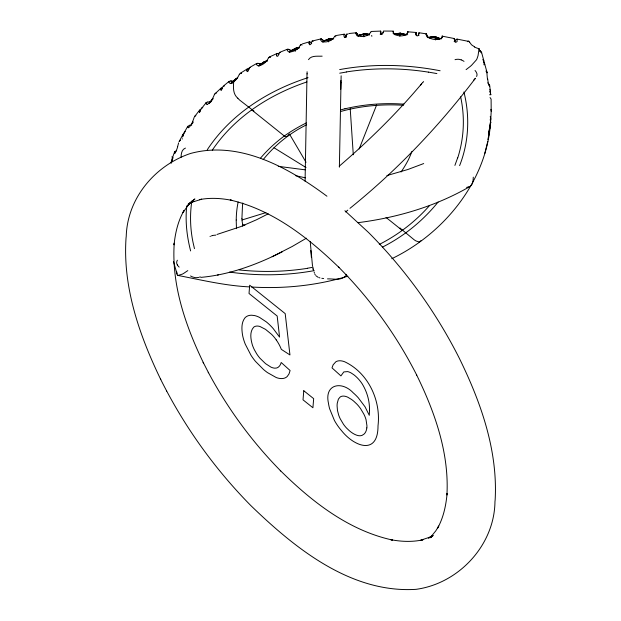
<?xml version="1.0" encoding="UTF-8"?>
<svg xmlns="http://www.w3.org/2000/svg" width="621" height="621" viewBox="0 0 621 621"><rect width="100%" height="100%" fill="white"/><g stroke="black" fill="none" stroke-linecap="round" stroke-linejoin="round"><path stroke-width="0.93" d="M482.626 59.694C484.962 59.321 483.402 67.161 484.481 64.305M246.77 70.499L247.104 71.609A0.939 0.435 -46.2 0 0 248.19 70.957L248.827 69.265M236.197 220.013L236.446 227.798A57.916 43.975 4.7 0 0 236.523 228.66M490.396 91.303L489.542 84.782L487.679 82.849M454.665 40.039L454.331 38.549L442.602 36.243A9.913 1.04 -82.1 0 0 442.424 36.189M490.59 120.466L490.318 119.147M305.074 181.223L307.022 73.635M339.376 167.165L341.139 75.809M483.619 61.999L484.45 62.868L484.504 63.932M359.559 35.032L358.301 35.257L358.294 35.979L359.559 35.032L363.642 34.202L369.332 34.388L364.271 33.713L357.114 35.855M359.551 35.451L360.879 34.776M360.871 35.094L362.245 34.504M362.237 34.923L365.055 34.698L365.063 34.279M369.324 35.11L366.491 34.334M367.911 34.792L367.919 34.372M490.388 91.807L490.481 94.796L490.606 93.833M490.792 118.386L490.217 116.593M357.975 35.708L357.145 35.645M490.621 93.398L489.651 91.341M340.758 89.245L340.906 82.189M490.582 120.916L489.069 132.847M380.456 32.3L380.642 31.097L380.844 31.524A19.104 1.421 89.6 0 1 380.991 32.253L381.061 32.61A42.531 3.159 89.6 0 1 381.278 34.07L381.271 34.403M490.047 97.551L491.095 99.081A2.88 1.979 -40.7 0 1 491.102 99.306L491.203 111.213L491.242 110.243A2.989 1.327 25.9 0 0 491.242 110.057M220.711 89.571L221.146 90.604L222.434 88.073M416.047 33.666L416.148 32.471L407.873 31.811M399.839 36.204L400.134 33.123L405.529 34.481L405.482 35.203L402.757 34.403L395.693 34.334L395.724 33.914L399.955 33.604L405.529 34.481M473.28 177.164C473.07 180.463 473.194 184.786 469.825 186.572C435.67 206.405 397.06 217.684 358.03 222.667M490.776 118.906C488.292 179.065 445.218 233.022 391.758 258.709M418.934 33.837L418.958 32.758L426.48 33.852M416.155 32.502L416.117 33.984M181.045 157.361C181.161 153.899 181.619 149.413 185.446 148.093M199.248 111.609L199.488 112.618L200.653 109.925M490.73 119.775L491.234 110.864M309.064 42.981L309.444 41.793L310.508 42.065A18.855 5.418 74.3 0 1 311.237 42.678L311.587 43.012A42.034 12.078 74.3 0 1 311.726 43.16M237.835 98.242C232.922 94.128 233.201 87.561 233.713 81.801M394.335 34.698L394.382 33.976L400.134 33.123L406.887 35.017M398.496 34.147L398.527 33.728M401.337 34.271L401.368 33.852M404.147 34.714L404.17 34.295M276.524 54.695L276.997 53.484L278.402 53.631A18.677 6.986 66.8 0 1 279.171 54.035M182.558 135.859L182.644 136.837M186.704 206.288C185.167 221.27 186.859 236.407 190.631 250.931M246.785 70.072L247.352 68.822L249.052 68.815A18.63 8.368 58.9 0 1 249.308 68.884M340.945 80.482L340.618 83.206M426.953 35.568L427.108 36.95M490.598 121.576L488.929 133.779M220.742 89.137C221.464 87.646 222.885 86.707 224.375 85.985M393.31 31.236L393.264 31.648M479.008 49.02L478.046 55.665L476.959 58.879A6.031 2.608 -51.3 0 1 476.307 60.004L471.533 65.306A26.61 11.496 -51.3 0 1 469.973 66.657L466.084 69.637M171.202 162.05L171.186 163.005M199.287 111.182L199.69 110.049L200.824 109.506M439.753 38.704L435.725 36.88L430.322 37.105L428.894 37.788L433.085 37.609L439.986 39.014L440.041 38.595L435.981 37.407L427.675 37.369L435.725 36.88L441.314 38.929M430.237 37.819L430.322 37.105M431.657 37.625L431.711 37.206M434.506 37.78L434.553 37.361M437.308 38.246L437.355 37.827M182.613 135.425L183.048 134.252L184.266 133.585M171.264 161.607L172.522 159.814M383.204 32.253L383.467 31.05L393.256 31.104M171.831 160.094L171.225 162.974M488.494 136.263L490.248 125.007M171.908 159.589L173.189 157.734M418.779 33.938L418.958 32.789M346.565 34.993L346.906 33.806L347.597 34.163A19.096 3.617 81.6 0 1 347.814 34.465M183.684 133.531L187.41 126.917M311.602 42.259L312.053 41.056L321.344 38.828M183.606 134.027L182.721 136.814M200.738 109.443L206.343 102.457L207.841 101.929M278.883 53.685L279.427 52.443L287.67 49.113L288.866 49.338M248.92 68.791L249.3 67.689L250.527 67.363M256.512 63.885L257.894 63.187M435.554 39.977L435.725 36.88L435.313 37.625L432.402 37.136L430.819 37.671M278.79 54.151L278.107 55.781A0.939 0.489 -37.7 0 1 276.896 56.301L276.508 55.129M311.517 42.725L310.795 44.285A0.931 0.528 -28.1 0 1 309.491 44.658L309.056 43.423M383.118 32.719L382.373 34.116A0.931 0.59 -5.1 0 1 380.968 34.147L380.463 32.758M346.471 35.451L345.726 36.934A0.931 0.567 -17 0 1 344.352 37.144L343.879 35.832A17.171 10.448 -3.5 0 1 343.925 35.381L344.15 34.209L344.849 34.559A19.104 3.648 81.7 0 1 345.323 35.257L345.524 35.607A42.282 8.073 81.7 0 1 346.184 36.849M418.694 34.38L417.786 35.785A0.831 0.528 6.6 0 1 417.428 35.855L417.017 35.816A0.807 0.52 6.7 0 1 416.683 35.676L416.054 34.116M484.753 153.581L487.788 141.347M322.881 42.049L323.161 41.064L329.184 38.781L333.764 38.805M442.618 36.693L442.602 36.243M457.623 157.928L454.898 165.419M171.994 159.108L174.586 151.897L176.667 150.577M459.61 165.628C468.863 142.333 470.035 116.197 463.903 91.97M407.718 32.471L407.896 31.772M359.148 148.978L376.629 104.957M345.843 275.274L346.223 274.327M334.719 36.476L335.262 35.676L344.275 34.163M370.791 32.207L371.179 31.446L380.642 31.097M179.166 141.588A2.926 1.84 61.4 0 1 179.244 141.332L180.501 140.191M420.999 240.676L419.369 242.019L416.132 241.01A19.142 9.315 54.2 0 1 414.176 239.807L400.304 228.326M191.555 124.557L192.58 122.461L193.418 122.034M300.517 44.984L301.495 44.378M214.819 93.996L221.107 88.042M268.769 57.637L269.98 56.93M179.259 141.347L183.048 134.252M209.735 102.411L209.813 102.791L212.607 98.879L209.293 103.218L211.117 101.37M177.389 260.215L177.226 260.51A8.034 6.078 5.1 0 0 176.729 261.922L176.674 262.799A6.249 4.727 5.1 0 0 176.806 263.615L177.365 264.88M420.844 84.821L420.634 85.17A11.341 8.647 4.3 0 0 420.471 85.481M232.937 81.848L232.324 82.857L232.207 82.174L234.513 79.83L237.734 77.811L232.937 81.848L232.875 81.452M308.482 59.663C311.354 55.176 317.595 56.441 322.152 56.162M207.251 149.801C230.531 114.256 268.125 90.456 308.063 77.641M212.273 150.181C234.521 117.043 269.537 94.532 306.921 81.925M294.967 49.657L296.015 48.151L299.213 47.716M421.069 84.472L422.125 83.136A33.573 25.601 4.3 0 1 422.839 82.352M475.321 78.417C438.837 126.451 396.959 170.449 349.965 208.314M199.69 110.049L194.684 116.484L195.374 115.692M426.285 33.635L426.161 34.302M345.361 276.135C340.82 280.839 333.361 278.682 327.492 278.883M438.115 202.027C422.979 220.75 403.937 236.252 382.451 247.135M475.453 78.23L475.228 78.502A39.954 30.46 4.3 0 1 473.435 80.381M263.164 159.644C274.932 145.05 289.805 133.049 306.642 124.774M421.574 83.796C396.594 113.596 368.727 140.851 339.252 166.172M267.317 60.819L261.418 63.947L259.694 65.655L259.609 64.957L263.506 62.154L266.999 60.835M429.553 205.535C415.465 221.573 398.302 234.785 379.268 244.441M430.617 537.173L435.795 530.846L438.76 526.049L437.665 528.021C443.541 517.409 446.018 505.354 447.112 493.385L446.926 495.007C449.301 452.856 434.731 411.816 416.419 374.517L416.707 375.076C396.54 335.278 370.077 298.67 338.592 267.061L339.043 267.511C308.342 237.804 272.743 209.774 230.244 200.032L231.874 200.373C221.223 198.208 210.154 197.532 199.434 199.636L201.654 199.217L190.686 202.632L193.853 201.142L188.939 203.595M423.142 82.042L423.592 81.592M206.343 102.457L205.978 102.985A2.919 1.413 9.2 0 0 205.962 103.148M230.577 80.885L228.939 81.724A2.942 1.366 19 0 0 228.916 81.902M241.134 73.131L239.698 73.953A2.942 1.133 86.3 0 0 239.582 74.155M429.848 537.747L431.191 536.591M299.384 47.864L296.015 48.151L290.077 51.132L289.254 52.405L292.18 50.363L298.639 48.353M345.649 211.947L347.807 210.131M223.265 86.179L229.25 81.242M184.158 132.312L185.376 131.636M430.074 537.755L432.263 536.032L430.027 537.561M235.576 79.527L232.207 82.174L231.78 83.594M327.492 40.086L329.184 38.781L333.112 38.89L330.302 39.488L329.184 38.781L322.128 41.801M201.188 108.264L202.78 107.635M187.806 270.609L183.948 273.217A26.61 11.496 -51.3 0 1 182.419 274.102L177.971 275.46A6.031 2.608 -51.3 0 1 177.435 275.188L173.484 261.651M215.277 93.375L216.457 92.987M188.241 203.975L194.901 198.937L186.898 206.219L189.312 203.68L182.931 212.553L184.026 210.581C177.963 220.998 175.301 232.937 174.051 244.821L174.245 243.184C171.357 284.969 185.57 325.8 203.471 362.912L203.168 362.33L208.516 372.763L208.268 372.274C227.542 408.385 251.986 441.756 280.708 470.935L280.281 470.501C311.664 501.481 348.466 530.45 392.456 540.037L390.819 539.703C401.407 541.683 412.398 542.149 422.971 539.812L420.743 540.231L431.556 536.567L428.389 538.065L433.21 535.504L430.112 537.553M267.084 60.998L265.33 61.332L259.609 64.957L258.973 66.315M240.125 73.387L247.127 69.009M453.547 38.836L454.331 38.549M323.161 41.064L323.184 41.786L325.52 40.575L332.351 39.387L332.336 38.968L328.113 39.34L328.633 41.894M306.425 238.177L292.243 246.467L272.145 256.721M249.3 67.689L256.76 63.42M268.225 213.818L256.644 219.702L240.738 226.618L216.954 234.474M213.329 98.723L211.683 99.577L211.823 100.229M395.593 34.644L400.134 33.123L400.219 33.914M195.39 115.685L195.863 115.483M282.376 251.73L282.05 251.885C256.667 264.74 229.359 274.793 200.862 277.377M237.602 77.936L235.468 78.945L235.576 79.628M269.149 57.101L277.245 53.406M210.022 236.438L210.465 236.252M423.701 163.556L407.842 169.51L386.875 175.572M469.825 186.572L466.581 187.395M200.28 276.842L199.512 277.121M263.591 62.845L263.506 62.154L265.998 61.293M211.381 235.91L212.312 235.623M241.988 219.997L265.881 212.638M302.225 43.982L309.631 41.731M347.83 276.213C316.749 285.59 283.937 288.99 251.567 287.011M358.759 35.638L364.271 33.713L369.619 34.52M455.03 59.701L455.418 59.593A8.034 6.125 4.3 0 1 457.32 59.282L458.477 59.282A6.249 4.766 4.3 0 1 459.548 59.422L461.178 59.911M340.424 111.57C360.863 105.803 382.319 103.979 403.495 105.267M189.77 125.17L187.759 126.405A2.926 1.413 0.1 0 0 187.736 126.575M295.348 51.295L294.54 48.818L298.6 47.941M427.613 37.625L428.94 37.369M339.718 73.193L346.363 72.028M313.341 267.209L307.527 268.225M314.226 270.624C286.328 275.724 257.622 276.042 229.56 272.083M339.664 69.591C372.833 63.458 407.065 64.336 440.118 70.755M217.497 275.041L218.468 274.87M394.056 34.302L398.744 33.845M344.616 37.307L346.285 37.05M348.761 33.526L356.384 32.766M320.956 38.743L320.514 39.317A2.919 0.978 46.9 0 0 320.506 39.48M367.795 34.264L364.869 34.497L364.271 33.713L363.642 34.202L363.844 36.802M356.12 32.649L355.856 33.216A2.895 0.776 54.9 0 0 355.849 33.355M394.382 33.976L395.724 33.914M279.675 52.358L280.529 52.474M365.055 34.698L366.491 34.652M380.13 34.124L381.278 34.101M468.863 41.452L457.079 39.1L456.288 39.379A20.889 4.976 -67.9 0 0 455.34 40.148L455.216 40.264A43.734 10.41 -67.9 0 0 454.3 41.172M400.956 33.945L403.176 34.046M312.247 40.994L313.116 41.328M249.65 286.894C225.322 285.761 201.584 280.024 177.769 275.398M403.945 104.126L397.137 103.785A154.365 117.206 4.7 0 0 344.903 108.822M209.588 101.922L210.783 102.069M323.657 278.55L321.825 278.301M278.27 166.335L305.167 169.836M428.405 72.098L436.881 73.565M436.043 37.741L438.224 38.106M454.176 41.56L454.952 41.708M305.555 177.839L295.821 175.759M265.33 61.332L266.65 61.595M231.959 81.025L233.395 81.398M480.351 51.38L481.492 52.071L483.945 61.176M318.992 277.618L319.924 277.897M297.599 48.725L296.015 48.151L290.077 51.132L290.139 51.838M259.198 63.528L260.284 64.01M430.322 38.37L430.555 38.471A9.509 5.899 11.8 0 0 438.022 39.426M457.079 39.1L457.11 41.584L455.721 42.344A0.885 0.567 16.1 0 1 455.302 42.119L454.681 40.443M474.661 46.917L471.479 44.774L469.763 42.391M318.107 277.276L315.856 275.701M190.554 275.949L191.113 276.252A13.91 10.518 5.1 0 0 192.58 276.935L194.559 277.533A6.451 4.875 5.1 0 0 195.646 277.665L196.422 277.68A8.151 6.163 5.1 0 0 198.72 277.354M289.378 49.602L290.263 50.177M273.977 147.736L306.006 167.538M485.925 71.058L487.019 72.37A2.981 1.972 -51.6 0 1 487.066 72.828M326.949 196.22C288.835 167.849 239.683 140.144 190.569 153.457C155.165 165.287 127.321 198.161 126.234 236.298L126.047 237.928C122.647 287.143 139.391 335.239 160.474 378.957L160.769 379.547M251.575 109.777L284.154 135.867A5.255 2.554 54.2 0 0 285.28 136.441L286.91 136.527A9.61 4.673 54.2 0 0 288.54 134.384M386.021 217.428L402.315 230.476M344.911 210.729L368.501 232.456C404.954 269.04 435.585 311.424 458.927 357.486L459.214 358.053C480.786 401.997 497.941 450.334 495.147 499.99L494.96 501.613C494.487 545.191 458.671 583.577 416.047 589.337C350.935 593.428 295.122 548.421 250.954 505.696L250.519 505.261C214.113 468.25 183.575 425.463 160.474 378.957M322.152 39.387L322.804 40.047M475.042 70.499L475.407 70.941A13.91 10.604 4.3 0 1 476.222 72.09L476.897 73.627A6.451 4.914 4.3 0 1 477.013 74.466L476.99 75.056A8.151 6.218 4.3 0 1 476.579 76.492M489.806 89.556L490.396 90.813M490.846 109.35L491.219 110.049M356.92 33.41L357.308 34.101M289.378 133.895L306.029 162.252M314.793 274.001L315.266 274.901M166.412 390.57L166.669 391.059M480.289 51.962L479.583 50.262M474.568 47.033A15.991 10.479 16.2 0 0 479.024 48.725L479.164 48.981M479.14 48.888L479.148 48.935A17.598 3.206 83.2 0 0 479.591 50.161M313.582 270.632L312.968 268.451L313.426 270.081M314.133 271.998L314.42 273.023M487.019 72.37L484.52 63.272M426.743 34.59L426.891 35.25M194.466 248.641L192.976 242.12A202.811 153.985 4.7 0 1 191.819 201.103M192.58 122.461L192.735 123.098M460.642 96.822L460.906 98.126A202.811 153.985 4.7 0 1 457.724 157.944M176.876 274.024L176.737 271.804M236.562 78.393L236.624 78.789M234.513 79.83L234.583 80.218M312.534 266.362L310.228 241.693M264.717 61.735L264.771 62.139M262.404 62.915L262.458 63.319M260.44 64.328L260.494 64.731M310.81 250.496L311.385 257.373M295.852 48.554L295.883 48.958M293.322 49.447L293.353 49.859M291.078 50.611L291.109 51.023M393.372 31.749L393.411 32.61M350.213 108.636L353.287 154.769M329.495 39.239L329.51 39.651M326.793 39.814L326.809 40.225M324.294 40.683L324.309 41.095M241.926 218.398L242.539 204.62A147.154 111.733 4.7 0 1 242.772 203.02M307.108 73.977L307.084 71.741M306.332 122.919A176.574 134.066 4.7 0 0 284.309 135.991A176.574 134.066 4.7 0 0 260.595 158.052M340.673 109.901A176.574 134.066 4.7 0 1 344.888 108.784M401.073 171.994A176.574 134.066 4.7 0 0 408.424 159.659A154.365 117.206 4.7 0 0 411.847 151.563M236.244 220.013A154.365 117.206 4.7 0 1 238.154 202.027M242.695 224.973A8.174 3.532 -51.3 0 1 242.741 226.3M242.803 224.849A44.836 34.046 4.7 0 1 241.957 218.398M244.907 225.229A44.852 34.054 4.7 0 1 242.827 224.872M307.558 268.311A202.811 153.985 4.7 0 1 239.163 269.925M346.332 71.943A202.811 153.985 4.7 0 1 428.397 72.145M400.289 228.349A8.873 4.316 54.2 0 1 400.017 228M253.973 111.058A8.873 4.316 54.2 0 1 253.679 110.949L239.737 100.144A19.142 9.315 54.2 0 1 237.835 98.242M489.092 132.894A7.825 0.668 -82.9 0 1 487.772 139.43M489.325 129.021A7.514 0.714 -82.4 0 1 488.898 132.638M489.783 86.071A7.506 0.893 80.6 0 1 488.836 84.487M488.828 85.116A9.338 1.079 84 0 1 487.702 79.294M487.687 79.341A8.671 0.955 83.9 0 1 487.586 78.556M487.462 78.937A7.7 0.8 83.9 0 1 486.918 72.013M441.585 38.549A41.747 7.017 86 0 1 441.888 37.485M441.818 36.437A21.518 3.47 86.9 0 1 442.191 35.933M442.517 36.794A2.958 0.466 -52.5 0 1 442.377 37.089M442.47 36.965A7.7 4.557 8.1 0 1 438.674 39.185M438.744 39.333A8.772 5.41 11.6 0 1 438.046 39.457M430.244 38.417A7.576 4.704 12 0 1 425.99 34.372M426.456 34.209A11.752 1.483 -88.6 0 1 426.557 34.559A16.138 2.22 -86.1 0 1 426.604 34.722M426.65 34.652A20.198 3.214 -82.5 0 1 426.697 34.823M426.852 35.358A32.998 6.645 -76.1 0 1 426.914 35.676M418.872 35.226A42.965 0.605 -85.7 0 1 418.857 35.622M407.578 34.551A41.087 2.243 -89.6 0 1 407.64 33.914M407.663 32.944A23.249 1.312 -89.8 0 1 407.687 32.75M407.725 31.85A14.733 0.8 -89.5 0 1 407.842 32.463M407.586 32.502A7.475 4.417 -3.3 0 1 404.333 35.187M404.426 35.273A7.211 4.494 0.8 0 1 396.144 34.908M395.957 35.04A7.662 4.751 1.9 0 1 393.287 31.857M393.248 31.741A2.981 0.419 65.7 0 1 393.209 31.547M393.171 32.998A11.031 0.528 -87.5 0 1 393.186 33.565M393.279 32.137A15.688 0.947 -84.6 0 1 393.287 32.416M393.52 31.966A42.438 3.097 -82.5 0 1 393.535 32.471M371.668 35.42A14.252 0.683 81.6 0 1 371.847 36.344M370.659 32.207A7.506 4.285 -14.3 0 1 367.252 35.257M367.329 35.327A7.832 4.758 -11 0 1 358.744 36.049M358.604 36.173A7.491 4.541 -10.1 0 1 355.872 33.402M356.4 33.107A11.015 2.197 83.2 0 1 356.679 33.518M356.648 33.534A16.627 3.586 86.8 0 1 356.889 33.969M357.323 33.984A41.956 9.99 -89.4 0 1 357.999 35.436M335.689 36.623A14.221 2.212 74.5 0 1 335.845 36.856M334.533 36.492A7.506 4.005 -25.3 0 1 331.28 39.923M331.373 39.992A7.685 4.425 -22.5 0 1 323.223 41.77M323.091 41.91A7.514 4.331 -21.5 0 1 320.552 39.496M321.383 39.053A10.968 3.206 75.9 0 1 321.81 39.387M321.794 39.364A16.433 5.069 79.5 0 1 322.167 39.721M322.804 39.938A41.739 13.709 82.9 0 1 323.782 41.118M301.651 44.867A14.159 3.555 67.2 0 1 301.992 45.139M300.424 45.108A2.926 0.567 -80.7 0 1 300.517 44.898M300.191 45.255A7.514 3.625 -35.1 0 1 297.141 49.012M297.242 49.082A7.646 4.06 -32.7 0 1 289.65 51.822M289.518 51.978A7.514 4.005 -31.8 0 1 287.236 49.874M286.956 49.727A3.485 1.374 38.3 0 1 287.383 49.424M288.905 49.556A16.394 6.513 71.8 0 1 289.409 49.851M290.255 50.091A41.584 17.349 75.1 0 1 291.591 51.147M270.135 57.318A14.143 4.642 60 0 1 270.43 57.45M268.668 57.8A2.919 0.831 -86.9 0 1 268.761 57.582M268.404 57.963A7.506 3.175 -43.6 0 1 265.594 61.999M265.695 62.069A7.708 3.672 -41.6 0 1 258.732 65.679M258.615 65.849A7.522 3.602 -40.7 0 1 256.589 64.017M256.496 64.056A2.926 1.273 29.5 0 1 256.496 63.878M257.956 63.35A10.93 4.976 60.6 0 1 258.647 63.536M258.631 63.513A16.317 7.739 64.3 0 1 259.236 63.746M260.277 63.932A41.467 20.563 67.7 0 1 261.208 64.429M241.251 73.371A10.619 4.487 54 0 1 241.422 73.41M239.279 74.388A7.553 2.663 -51.4 0 1 236.748 78.65M236.857 78.727A7.84 3.214 -49.7 0 1 233.721 81.708M233.698 81.856A7.848 3.221 -51.4 0 1 230.756 83.253M230.678 83.369A7.553 3.02 -50.4 0 1 229.025 81.825M230.655 81.033A10.922 5.775 51.2 0 1 231.462 81.126M231.431 81.064A15.812 8.717 55.1 0 1 231.998 81.172M233.387 81.328A41.397 23.831 58.8 0 1 233.659 81.413M214.711 94.213A2.934 1.405 78 0 1 214.804 93.965M214.354 94.578A7.53 1.941 -60.1 0 1 212.304 98.972M212.405 99.057A7.708 2.453 -58.7 0 1 207.422 104.227M207.313 104.437A7.506 2.43 -57.9 0 1 206.094 103.008M207.926 102.077A10.93 6.412 41.1 0 1 208.835 102.054A16.425 10.037 44.8 0 1 209.657 102.108M194.575 116.74A2.919 1.622 70.4 0 1 194.66 116.5M194.156 117.338A7.514 1.289 -67 0 1 192.549 121.677M192.665 121.778A7.631 1.785 -65.7 0 1 188.768 127.476M188.668 127.716A7.522 1.801 -64.9 0 1 187.891 126.335M189.871 125.31A10.953 6.839 31.5 0 1 190.841 125.194A16.371 10.673 35.1 0 1 191.695 125.155M178.615 142.869A7.522 0.551 -74 0 1 177.598 146.61M177.699 146.797A7.662 1.032 -72.9 0 1 175.037 152.968M174.943 153.278A7.506 1.056 -72.2 0 1 174.68 151.772M174.493 152.215A2.911 1.366 -10.4 0 1 174.532 152.052M469.228 41.863A4.192 1.25 -89.2 0 1 469.554 42.601M467.955 41.11A9.928 3.54 -61.6 0 1 469.049 41.366M467.38 41.677A21.417 6.357 -51 0 1 467.652 41.576M479.901 51.155A10.006 5.17 -44.4 0 1 480.444 51.264M481.531 52.187A3.447 1.343 -6.6 0 1 481.523 52.374M481.632 52.855A9.882 1.607 76.6 0 1 480.173 50.503M171.924 157.113A17.171 1.335 -85.9 0 1 172.009 156.725M171.823 161.041A17.178 3.245 -67.7 0 1 171.901 160.591M182.333 138.685A17.147 0.497 -78.8 0 1 182.271 139.034M183.055 135.308A17.132 4.883 -60.1 0 1 183.125 134.866M200.055 110.841A17.023 2.166 -72 0 1 199.954 111.314M199.651 111.283A17.008 6.233 -52.5 0 1 199.714 110.841M221.976 88.329A16.953 3.695 -65.3 0 1 221.876 88.803M221.037 89.37A17 7.421 -44.7 0 1 221.092 88.935M248.47 69.203A16.953 5.395 -56.9 0 1 248.361 69.668M247.011 70.398A16.93 8.578 -34.6 0 1 247.057 69.963M278.487 53.942A17.023 6.691 -49.4 0 1 278.379 54.407M276.687 55.083A17.023 9.408 -25.4 0 1 276.725 54.648M311.268 42.414A17.132 7.902 -41.2 0 1 311.16 42.88M309.157 43.408A17.147 10.076 -15.1 0 1 309.188 42.965M346.293 35.071A17.186 8.958 -31.5 0 1 346.184 35.537M383.017 32.284A17.171 9.757 -20.9 0 1 382.909 32.742M380.386 32.75A17.272 10.549 8.5 0 1 380.409 32.292M418.655 33.945A17.279 10.254 -10.4 0 1 418.546 34.38M415.915 34.085A16.961 10.161 19.6 0 1 415.938 33.635M416.132 33.845A42.903 0.66 -85.6 0 1 416.062 35.327M490.978 94.33A16.953 3.416 76.1 0 1 490.939 94.734M489.829 94.454A17.279 1.118 -85.5 0 1 489.814 94.897M490.939 122.453A17.279 1.824 82.8 0 1 490.9 122.795M490.264 119.721A17.163 2.763 -78.8 0 1 490.233 120.226M484.698 64.273A17.613 4.852 70.3 0 1 484.667 64.638M454.789 40.481A17.613 9.967 31.6 0 1 454.774 40.078M366.817 427.892A31.329 15.246 54.2 0 0 366.933 425.703L366.033 419.641A20.408 9.928 54.2 0 0 363.859 414.153L360.638 408.734A19.802 9.641 54.2 0 0 356.772 404.015L353.846 401.267A25.818 12.567 54.2 0 0 351.463 399.412L347.752 397.199A18.389 8.95 54.2 0 0 343.855 396.113L343.266 396.097A20.206 9.835 54.2 0 0 341.604 396.33A19.662 9.571 54.2 0 0 340.184 397.005L338.406 399.101L337.257 403.223A40.994 19.95 54.2 0 0 337.087 405.917L337.475 410.535L338.717 415.208A20.765 10.107 54.2 0 0 340.324 418.973L343.46 424.259A17.761 8.647 54.2 0 0 346.58 428.094L349.406 430.78A20.656 10.052 54.2 0 0 358.115 435.593A20.268 9.866 54.2 0 0 362.198 435.298L364.162 434.001A29.684 14.446 54.2 0 0 366.832 427.908M276.213 339.858A23.288 11.333 54.2 0 1 281.329 349.359L289.953 354.948L285.202 313.628L249.696 285.202L249.021 293.485L277.176 316.035L279.582 337.118L273.193 328.556A30.445 14.819 54.2 0 0 266.3 321.88L259.555 317.416A29.047 14.136 54.2 0 0 254.455 315.546L251.629 315.227A34.792 16.93 54.2 0 0 248.982 315.522L248.183 315.755A31.609 15.385 54.2 0 0 244.884 317.944C241.227 322.664 241.647 329.2 242.493 334.781A37.501 18.25 54.2 0 0 245.264 344.158L251.024 355.321A30.778 14.974 54.2 0 0 255.479 361.391L263.521 369.503A46.831 22.791 54.2 0 0 267.472 372.608L276.244 377.545A29.816 14.508 54.2 0 0 281.755 378.577A31.104 15.137 54.2 0 0 283.362 378.414A29.622 14.415 54.2 0 0 287.22 376.481L288.982 373.982L290.108 370.52L281.189 362.493C280.521 365.389 278.255 368.47 274.956 368.168A18.335 8.919 54.2 0 1 270.95 367.12L265.578 363.673L259.974 358.247A20.019 9.742 54.2 0 1 256.659 353.784L254.424 349.856A22.923 11.155 54.2 0 1 252.32 344.802C250.744 339.245 249.417 331.94 253.655 327.236A20.291 9.874 54.2 0 1 256.721 326.064A19.088 9.292 54.2 0 1 259.997 326.514L265.524 329.363L271.548 334.323A20.206 9.835 54.2 0 1 276.221 339.85M179.143 267.108A24.809 18.762 5.1 0 1 177.257 264.926M212.724 235.514A11.341 8.578 5.1 0 1 213.585 235.336L215.363 235.157A7.103 5.372 5.1 0 1 215.805 235.157M461.24 59.833A24.809 18.917 4.3 0 1 464.019 61.37M369.495 410.357L369.301 415.34L365.001 406.755L358.27 397.782A30.499 14.842 54.2 0 0 353.287 392.899C341.845 380.557 324.139 384.089 328.462 403.231A39.604 19.274 54.2 0 0 329.658 408.835L334.409 420.417A29.521 14.368 54.2 0 0 337.824 425.897A30.421 14.803 54.2 0 0 341.829 431.005C354.544 446.802 378.096 455.542 378.018 425.789C381.061 400.39 368.199 372.779 344.593 361.733A26.509 12.901 54.2 0 0 339.726 360.77A26.424 12.855 54.2 0 0 335.845 361.787L333.143 364.783L332.002 367.873L340.921 375.899L343.809 371.932L347.613 371.591A16.612 8.089 54.2 0 1 351.152 372.988L353.737 374.696A21.541 10.479 54.2 0 1 355.484 376.116A19.53 9.501 54.2 0 1 362.128 383.77C367.027 391.711 369.72 401.019 369.495 410.357M303.778 390.733L303.025 399.839L312.914 407.756L313.667 398.651L303.778 390.733"/></g></svg>
